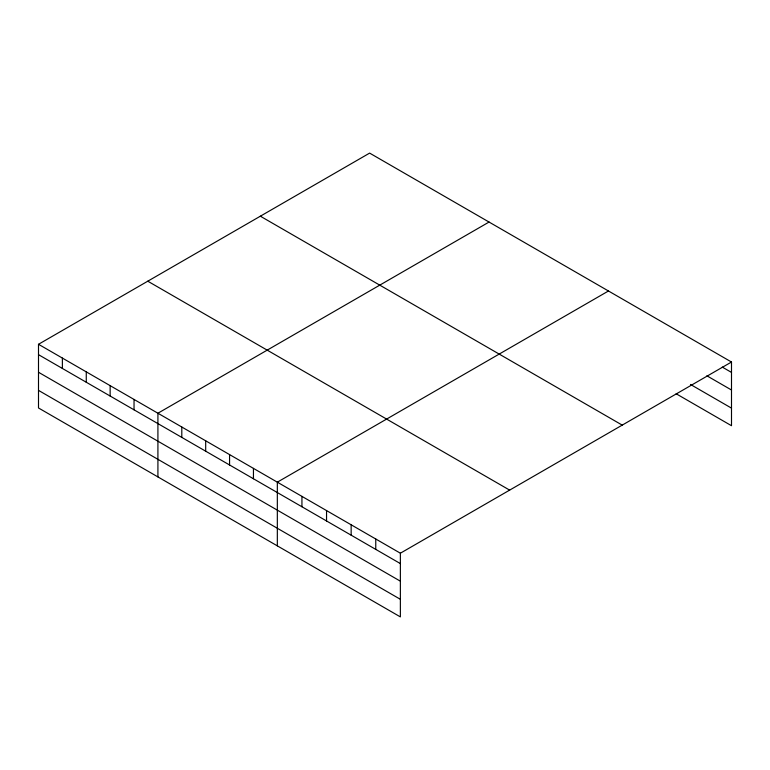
<?xml version="1.0" encoding="UTF-8"?>
<svg xmlns="http://www.w3.org/2000/svg" width="770" height="770" viewBox="0 0 770 770"><rect width="100%" height="100%" fill="white"/><g stroke="black" fill="none" stroke-linecap="round" stroke-linejoin="round"><path stroke-width="1.16" d="M400.371 581.177L400.371 553.207L38.5 344.286L38.5 407.975L400.371 616.895L400.371 581.177L38.5 372.257M38.5 344.286L369.629 153.105L731.5 362.025L731.5 425.714L676.137 393.749M489.046 222.049L157.917 413.23L157.917 476.919M608.464 290.993L277.335 482.174L277.335 545.863M400.371 553.207L731.5 362.025M722.27 367.088L731.5 372.411M706.889 375.798L731.5 390.005M690.488 384.451L731.5 408.129M260.356 216.197L622.227 425.117M147.773 281.194L509.644 490.115M38.5 354.662L400.371 563.592M38.5 390.38L400.371 599.301M375.76 539L375.76 549.385M351.149 524.793L351.149 535.179M326.547 510.587L326.547 520.972M301.936 496.381L301.936 506.766M253.446 468.381L253.446 478.767M229.566 454.589L229.566 464.974M205.686 440.806L205.686 451.191M181.797 427.013L181.797 437.399M134.038 399.438L134.038 409.823M110.148 385.645L110.148 396.03M86.269 371.862L86.269 382.247M62.38 358.069L62.38 368.455"/></g></svg>
